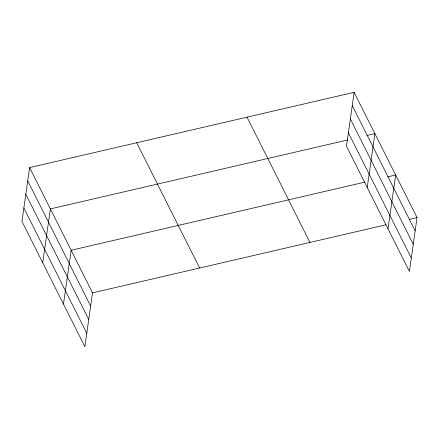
<?xml version="1.0" encoding="UTF-8"?>
<svg xmlns="http://www.w3.org/2000/svg" width="439" height="439" viewBox="0 0 439 439"><rect width="100%" height="100%" fill="white"/><g stroke="black" fill="none" stroke-linecap="round" stroke-linejoin="round"><path stroke-width="0.66" d="M29.611 167.583L21.95 221.41L84.87 346.678L92.53 292.851L29.611 167.583L354.13 92.322L417.05 217.59L409.389 271.417L346.47 146.149L354.13 92.322M42.715 262.752L50.375 208.92L347.792 139.942M63.479 304.09L71.14 250.263L365.248 182.048M367.234 187.486L374.895 133.659L366.96 135.497M387.994 228.823L395.654 174.996L387.725 176.835M92.53 292.851L385.98 224.795M409.115 219.429L417.05 217.59M352.243 105.574L415.162 230.843M350.338 118.964L413.258 244.232M348.374 132.759L411.294 258.028M247.036 117.158L309.961 242.427M136.699 142.746L199.624 268.015M27.723 180.835L90.648 306.104M25.819 194.225L88.738 319.493M23.854 208.02L86.779 333.289"/></g></svg>
